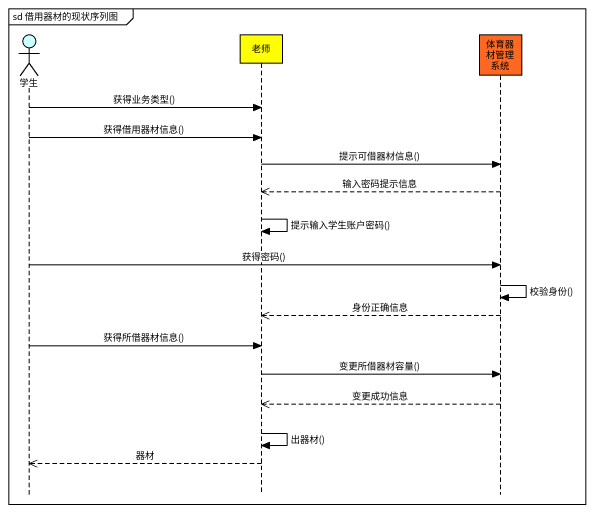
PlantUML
@startuml
mainframe sd 借用器材的现状序列图
hide footbox
actor 学生 #CCFFFF
participant 老师 #FFFF00
participant 体育器材管理系统 #FF6820

学生 -> 老师 : 获得业务类型()
学生 -> 老师 : 获得借用器材信息()
老师 -> 体育器材管理系统 : 提示可借器材信息()
体育器材管理系统 -->> 老师 : 输入密码提示信息
老师 -> 老师 : 提示输入学生账户密码()
学生 -> 体育器材管理系统 : 获得密码()
体育器材管理系统 -> 体育器材管理系统 : 校验身份()
体育器材管理系统 -->> 老师 : 身份正确信息
学生 -> 老师 : 获得所借器材信息()
老师 -> 体育器材管理系统 : 变更所借器材容量()
体育器材管理系统 -->> 老师 : 变更成功信息
老师 -> 老师 : 出器材()
老师 -->> 学生 : 器材
@enduml
